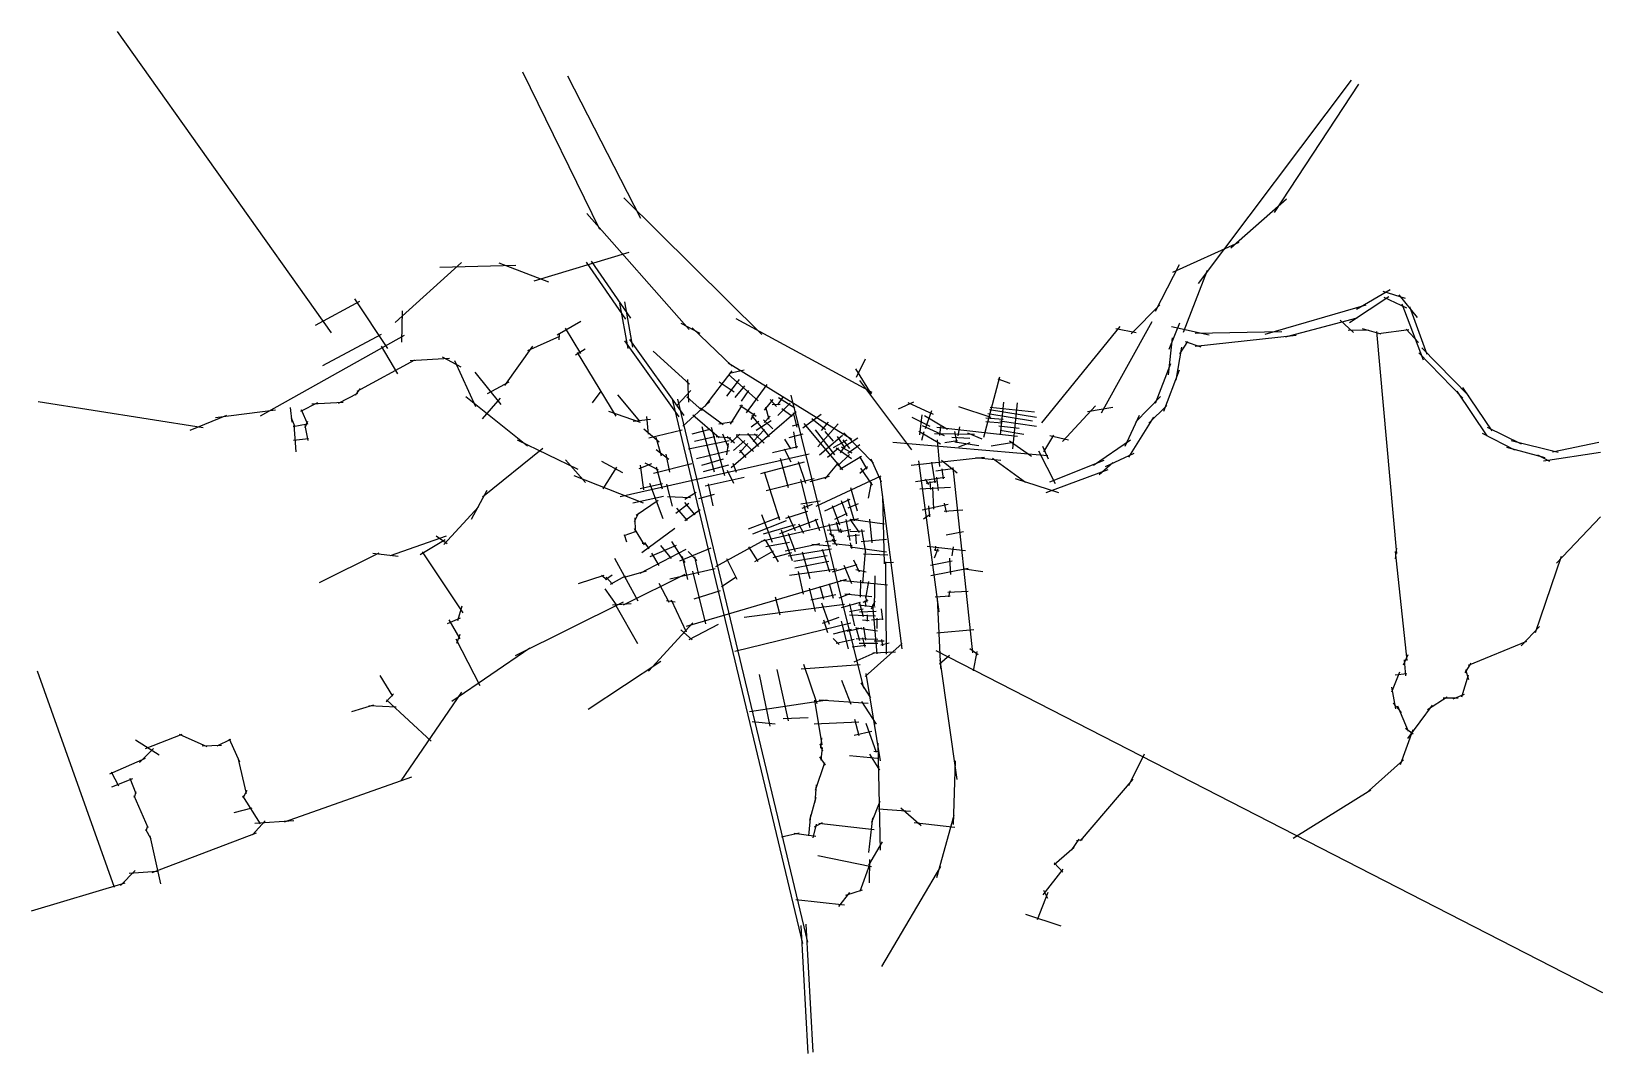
# Model space of a CAD drawing. Header units: metres. Extents: x 424 to 7745, y 977 to 5738.
import ezdxf

# ---------------------------------------------------------------- set-up
doc = ezdxf.new("R2010")
doc.units = ezdxf.units.M
doc.header["$MEASUREMENT"] = 0
doc.layers.add('路网', color=2, linetype='Continuous')

msp = doc.modelspace()

# ---------------------------------------------------------------- linework, layer by layer
at = {"layer": '路网'}
for p, q in [((823.8, 5738.2), (1820.7, 4333.4)), ((3072.5, 4815.2), (2714.3, 5549.1)), ((2922.6, 5531.5), (3261.5, 4868.8)), ((5862.8, 4563.5), (6575.3, 5511.9)), ((6216, 4895.3), (6608.7, 5493)), ((3184, 4963.1), (3828, 4326.5)), ((6012.9, 4729.8), (6271.7, 4957.8)), ((3489.4, 4349.9), (3012.5, 4890.7)), ((2767.4, 4577.1), (3210.1, 4710.1)), ((5743.1, 4616.2), (6051.6, 4755.8)), ((2118.4, 4382.8), (2427.9, 4662.2)), ((2327.7, 4639.8), (2680.7, 4648.8)), ((2601.4, 4660.8), (2833.2, 4571.1)), ((3009.6, 4662.9), (3192.4, 4397.4)), ((3032.8, 4668.7), (3215.6, 4403.2)), ((5662.4, 4435.7), (5773.4, 4652.3)), ((5791.6, 4336.5), (5903.9, 4625.4)), ((1747.7, 4369.6), (1955.1, 4481.6)), ((1929.7, 4492.5), (2083.3, 4260.5)), ((3163.9, 4473), (3202.4, 4261.8)), ((3187.1, 4478.8), (3225.6, 4267.6)), ((6565.6, 4382.7), (6748.2, 4504)), ((6598.3, 4444.8), (6754.7, 4535.8)), ((6721, 4528.8), (6825, 4496.2)), ((6724.9, 4500.2), (6830.7, 4450.7)), ((6795.3, 4511), (6880.4, 4405.2)), ((6809.4, 4469.1), (6909.4, 4208.1)), ((2149.8, 4290.2), (2152.8, 4436.6)), ((3707, 4401.4), (4340.3, 4058.5)), ((5548.4, 4329.3), (5682.6, 4464.4)), ((6172.6, 4328), (6642.8, 4464.6)), ((6267.4, 4315.8), (6601.5, 4404.1)), ((6522.1, 4393.3), (6583.8, 4336.1)), ((6844.9, 4457.5), (6926.1, 4235)), ((1491.4, 3947.5), (2162.9, 4324)), ((1781.9, 4181.9), (2055.6, 4327.4)), ((2737.1, 4252.5), (2886.3, 4319.3)), ((2874.2, 4325.5), (2984, 4389.1)), ((2883.6, 4332.2), (2882.3, 4302.2)), ((2984.9, 4238.2), (2912.7, 4356.4)), ((3540.2, 4331.8), (3451.4, 4377.9)), ((3688.6, 4178.9), (3502.3, 4356.9)), ((5132.5, 3914.4), (5497.7, 4364.4)), ((5410.3, 3961.4), (5646, 4387.5)), ((5477.5, 4354.9), (5571, 4336.3)), ((5724.9, 4258.1), (5775.4, 4380.9)), ((5736, 4363.7), (5912.2, 4325.1)), ((5845.9, 4332), (6249.8, 4340.9)), ((5846.5, 4272.2), (6317.9, 4322.6)), ((6559.9, 4346.2), (6654.3, 4348.7)), ((6624.1, 4355), (6712.4, 4330)), ((6786.8, 3306.7), (6693.4, 4339.8)), ((6701.5, 4330.5), (6842.4, 4349.3)), ((6830, 4351.8), (6887.5, 4288.9)), ((2054.5, 4272.3), (2129.9, 4143.1)), ((2758.2, 4272.5), (2628, 4088.4)), ((2959.8, 4232.4), (3003.7, 4259.7)), ((3188.2, 4297.5), (3441, 3943.5)), ((3211.4, 4303.3), (3464.2, 3949.3)), ((3321.1, 4248.9), (3490.3, 4095.7)), ((5722, 4139.1), (5741.1, 4311.4)), ((5757.7, 4113.1), (5785, 4267.2)), ((5775.3, 4236.9), (5812.4, 4293.3)), ((5799.6, 4293.3), (5873.7, 4268.4)), ((6902.4, 4263.7), (7120.2, 4043)), ((1942.6, 4063.2), (2210.2, 4208.9)), ((2189.5, 4204.7), (2372.8, 4216.2)), ((2337.9, 4222.7), (2424.5, 4175.5)), ((2495.3, 3989), (2397.5, 4203.6)), ((2967.4, 4242.7), (3146.5, 3946.5)), ((3670.5, 4193.8), (4247.3, 3838.4)), ((4309.2, 4211.4), (4267.4, 4126)), ((5662, 4005.8), (5733.5, 4191.4)), ((6889.3, 4240.7), (7093.2, 4029.2)), ((2489.8, 4150.2), (2611.4, 3999.9)), ((2549.5, 4051.7), (2651, 4106.4)), ((3481.7, 4116.7), (3485.6, 4011.7)), ((3564, 3992.5), (3689.5, 4157)), ((3629, 4106.3), (3698.5, 4059.8)), ((3664.1, 4038.5), (3723.4, 4116.1)), ((3671.9, 4140.6), (3810, 4018.1)), ((3676.9, 4146.8), (3745.5, 4161.7)), ((4264.6, 4166), (4337.4, 4047.8)), ((4282.6, 4111.7), (4524.1, 3788.4)), ((4862.4, 3848.6), (4936.7, 4128.8)), ((4926.4, 4119.7), (4982.4, 4099.4)), ((5700, 3969.7), (5772.9, 4161.6)), ((1855.1, 4006.5), (1945.5, 4053.7)), ((1934, 4044.4), (1957.3, 4074.2)), ((2448.2, 4038.3), (2736, 3808.1)), ((2526.5, 3933.1), (2609.2, 4029.4)), ((3038.7, 4007.4), (3078.4, 4061.9)), ((3155.4, 4045.7), (3257.1, 3922.7)), ((3433.9, 3999.2), (3497, 4065.2)), ((3477.9, 4035.5), (3548.8, 3973.1)), ((3703, 4033.2), (3748.3, 4088)), ((3732, 4015.3), (3767.1, 4066.3)), ((3756.5, 3961.2), (3853, 4092.8)), ((3901.3, 3998.3), (3925, 4033.1)), ((3905, 4033.6), (3981.1, 3984.6)), ((3963, 4044), (4301.4, 2678.9)), ((5570.5, 3919.8), (5684.8, 4037.9)), ((7066.1, 4062.6), (7206.2, 3854.4)), ((7091.8, 4079.2), (7228.7, 3877)), ((455.8, 4014.8), (1224.4, 3893.4)), ((1281.7, 3939), (1561.3, 3975.7)), ((1629.6, 3986.6), (1637.8, 3918.8)), ((1678.9, 3970), (1759.2, 4009)), ((1681, 3976.7), (1711.2, 3909.2)), ((1730.8, 4003.1), (1876.1, 4011.3)), ((3112.4, 3969.1), (3260.6, 3918.1)), ((4018.2, 1489.4), (3412.3, 4019)), ((4041.4, 1495.2), (3435.5, 4024.8)), ((3459.3, 3899.9), (3585.5, 4014.8)), ((3541.9, 3984.2), (3647.9, 3907.7)), ((3680.8, 3909.2), (3736.8, 3998.5)), ((3683.9, 3707.3), (3988.2, 3968.3)), ((3724.5, 3997.3), (3800.6, 3946)), ((3793.1, 3959.3), (3776.1, 3930.4)), ((3840.7, 3973.6), (3879.7, 4023.4)), ((3861.4, 3930.8), (3846.7, 3988.4)), ((3866.2, 4023.6), (3896.5, 3991.5)), ((3874.9, 3999.9), (3913.6, 4001.7)), ((3901.5, 3948.8), (3959.5, 4005.9)), ((3921, 3981.2), (3968.2, 3946.7)), ((3973.9, 3962), (3990.9, 3894.9)), ((4018.6, 3891.1), (4103.5, 3955.3)), ((4464.8, 3980.9), (4535, 4013.2)), ((4508.4, 4010.3), (4625.6, 3955.4)), ((4589.4, 3888.6), (4619.7, 3972)), ((4744.5, 3990.4), (4894.6, 3941.8)), ((4880, 3958.8), (5088.2, 3923.6)), ((4888.1, 3976.6), (5107.3, 3941.4)), ((4891.2, 3987.7), (5098.6, 3965.4)), ((4939.7, 3858.8), (4955.3, 4011.7)), ((4997.1, 3794.1), (5018.3, 4008.2)), ((5227.7, 3827.9), (5382, 3993.8)), ((5345.3, 3968), (5463.6, 3988)), ((5630.7, 3913.4), (5715.2, 3995.8)), ((1163.5, 3880.1), (1335.5, 3950.3)), ((1634.1, 3938.8), (1649.6, 3901.2)), ((1643.5, 3898.3), (1709, 3911)), ((1657.2, 3779.6), (1648.4, 3906.2)), ((1710.5, 3921.3), (1697.5, 3891.7)), ((1697.5, 3903.2), (1712.9, 3832.1)), ((3228, 3922.3), (3308.7, 3932.2)), ((3277.9, 3886.6), (3348.7, 3827.1)), ((3289.8, 3944.7), (3297.5, 3861.4)), ((3300.4, 3844.6), (3456.6, 3881.7)), ((3502.2, 3864), (3587.3, 3885.7)), ((3505.7, 3952.2), (3628.3, 3846)), ((3548.6, 3897.9), (3604.7, 3686.4)), ((3590.9, 3894.5), (3652.9, 3669.3)), ((3627.2, 3910), (3694.1, 3921.2)), ((3778.4, 3895.9), (3813.9, 3922.6)), ((3779, 3949), (3861.3, 3849.8)), ((3787.1, 3827.3), (3840.6, 3883.2)), ((3800.5, 3880.1), (3870.5, 3925.7)), ((3835.4, 3929.2), (3878.1, 3887.7)), ((3838.3, 3917.1), (3865.8, 3945.4)), ((3970.8, 3901.3), (4000.4, 3908.3)), ((4023, 3911.2), (4203, 3695.8)), ((4059.7, 3935.7), (4124, 3883.5)), ((4076.1, 3881.7), (4166.7, 3766.5)), ((4088.9, 3803), (4182.8, 3910.4)), ((4106.2, 3879.9), (4137.4, 3917.4)), ((4526.4, 3941.1), (4610.6, 3900.1)), ((4563.9, 3859.4), (4574.5, 3952.1)), ((4574.9, 3902.6), (4677.3, 3856.2)), ((4584.9, 3948.5), (4693, 3885.8)), ((4643.3, 3894.9), (5019.4, 3853)), ((4656.1, 3856.7), (4661.1, 3897.6)), ((4742.8, 3855.1), (4750.7, 3896.5)), ((4870.6, 3937.9), (4952.2, 3931.3)), ((4870.6, 3920.5), (4947.3, 3914.6)), ((4931.6, 3900.3), (5026.1, 3890.2)), ((4936.2, 3924.7), (5106.6, 3898.9)), ((4938.6, 3880.4), (5047.7, 3862.3)), ((5521, 3805.6), (5587.7, 3950.3)), ((5537.9, 3754.6), (5653.9, 3941.1)), ((7206.8, 3894.1), (7365.9, 3817.3)), ((1716, 3839.8), (1645.5, 3832.4)), ((2687.1, 3836.1), (2970.4, 3698.4)), ((3334, 3848.8), (3357.8, 3760.6)), ((3485.9, 3793.7), (3675.1, 3832.3)), ((3513, 3829.7), (3608.2, 3850.5)), ((3615.4, 3850.5), (3683.6, 3844.7)), ((3643.8, 3863.1), (3671.2, 3801.5)), ((3671.2, 3819.3), (3662.1, 3765.9)), ((3665.8, 3851.3), (3699.7, 3821.6)), ((3683.4, 3823.4), (3724.9, 3862.2)), ((3695.8, 3786.2), (3748.8, 3832.6)), ((3708.1, 3859.6), (3806.7, 3861.2)), ((3709.4, 3854.9), (3788.6, 3780.7)), ((3723.1, 3775.4), (3762.9, 3818.7)), ((3761.1, 3865.6), (3812, 3805.3)), ((3792.6, 3863.6), (3837.7, 3820.6)), ((3962, 3794.1), (3934, 3839.1)), ((3954.8, 3846.9), (4020.3, 3863.6)), ((3989.2, 3797.3), (3976.4, 3873.2)), ((4095.8, 3765.9), (4204.1, 3857)), ((4120.7, 3875.3), (4160.3, 3830.2)), ((4161.5, 3799.4), (4225.5, 3836)), ((4178.1, 3850.9), (4214.1, 3797.2)), ((4205.5, 3835.1), (4236.5, 3796.1)), ((4209.1, 3869), (4348, 3727.4)), ((4214.7, 3806.6), (4274.8, 3845.4)), ((4228.5, 3774.2), (4283.9, 3814.1)), ((4437.5, 3824.9), (5160.8, 3762.4)), ((4559.7, 3876.7), (4659.5, 3817.3)), ((4572.4, 3834.3), (4583.7, 3874.3)), ((4632, 3864.6), (4817.9, 3862.9)), ((4644.2, 3835.6), (4654.8, 3711.3)), ((4679.7, 3822.6), (4739.8, 3832.2)), ((4712.2, 3847.4), (4796.1, 3843.9)), ((4724.7, 3874.3), (4735.4, 3822.4)), ((4726.4, 3825.8), (4838.6, 3809.9)), ((4745.5, 3803.9), (4798.6, 3824)), ((4785.4, 3868.5), (4852, 3840.5)), ((4896.3, 3807.5), (4999.8, 3824.9)), ((5083.2, 3758.2), (4981.3, 3829)), ((5141.2, 3779.1), (5188.6, 3857.8)), ((5169.5, 3856.2), (5256.5, 3835.1)), ((5373.4, 3718.4), (5544.8, 3836.1)), ((7184, 3866.8), (7333.7, 3789.5)), ((7319.6, 3832.1), (7538.2, 3778.3)), ((7512.1, 3779.1), (7727.6, 3825.1)), ((2525.7, 3569.8), (2807.8, 3796.3)), ((2912.2, 3742.1), (3005.2, 3636.9)), ((3080.5, 3737), (3178.8, 3682.9)), ((3167.3, 3571.5), (4048.1, 3770.8)), ((3335.4, 3790.7), (3394.9, 3745.9)), ((3380.2, 3769), (3397, 3685.7)), ((3523.8, 3749.1), (3676.4, 3786.3)), ((3547.7, 3718.2), (3649, 3746.7)), ((3723.8, 3788), (3753, 3753.4)), ((3876.5, 3776.5), (3994.8, 3804.8)), ((3912.6, 3750.4), (3950.7, 3613.7)), ((3930.8, 3794.4), (3962.8, 3733.7)), ((3997.1, 3735.2), (4031.5, 3634.1)), ((4133, 3754.7), (4185.4, 3798.7)), ((4173.9, 3799.1), (4244.8, 3749.4)), ((4181, 3714.3), (4236.4, 3767)), ((4190.2, 3698.7), (4291.4, 3758.9)), ((4193.9, 3775.9), (4213.3, 3803.5)), ((4197.2, 3802.7), (4247.4, 3775.6)), ((4283.1, 3758.1), (4316.9, 3699.2)), ((4334.6, 3747.9), (4383.8, 3640.8)), ((4522.7, 3717.1), (4864.9, 3755.6)), ((4557.3, 3737.7), (4652.1, 3034.8)), ((4664.8, 3740.3), (4737, 3682.6)), ((4822.5, 3752.8), (4941, 3741.2)), ((4902.5, 3749.9), (5055.7, 3638.2)), ((5116.8, 3785.1), (5194.2, 3631.9)), ((5162.8, 3746.2), (5137.1, 3804.8)), ((5169.9, 3639.5), (5422, 3741.1)), ((5428, 3711.3), (5562, 3772.9)), ((7297.6, 3801.1), (7476.3, 3753.4)), ((7441.4, 3765.6), (7497.1, 3736.3)), ((7470.1, 3737.5), (7734.4, 3777.9)), ((2951.4, 3669.3), (3275.1, 3542.9)), ((3088.8, 3607.5), (3152.3, 3708.9)), ((3313, 3724.4), (3254.1, 3701.1)), ((3261.1, 3717.4), (3276.9, 3602.3)), ((3283.1, 3729.2), (3344.6, 3696.7)), ((3323.5, 3680.8), (3502.1, 3725.6)), ((3335.8, 3709.9), (3363.1, 3608)), ((3555.3, 3688.6), (3673.4, 3718.7)), ((3562.9, 3621.7), (3745.2, 3662.2)), ((3666.7, 3694.1), (3695.7, 3633.6)), ((3693, 3727.4), (3708.4, 3685.7)), ((3822.2, 3679.2), (4025.6, 3732.5)), ((3838.1, 3687.2), (3910.5, 3463)), ((4053, 3642.2), (4142.3, 3666.8)), ((4080.7, 3526.8), (4383.8, 3668.7)), ((4122, 3654), (4184.1, 3728.8)), ((4283.5, 3679.8), (4320.5, 3711.9)), ((4287.9, 3703.9), (4341.1, 3624.3)), ((4377.6, 3665.1), (4479.5, 2861.5)), ((4543.3, 3641.1), (4680.3, 3661.6)), ((4618, 3731.4), (4634.2, 3636.1)), ((4638.2, 3691.1), (4715.3, 3702.7)), ((4641.7, 3662.6), (4649.2, 3600.3)), ((4665.8, 3699.9), (4672.3, 3654.3)), ((4717, 3706.9), (4809.8, 2844.3)), ((5152.3, 3589.9), (5440.5, 3697.8)), ((5399.1, 3674.7), (5462.7, 3730.5)), ((2475.2, 3466), (2547.5, 3601.5)), ((3260.2, 3608.9), (3364.8, 3631.7)), ((3304.2, 3633.5), (3365.8, 3469)), ((3383.8, 3629.5), (3410.4, 3526.6)), ((3469.3, 3560), (3521.5, 3591.4)), ((3577.9, 3630.6), (3598.8, 3528.3)), ((3848.3, 3599.3), (4070.9, 3656.1)), ((4008.4, 3651.5), (4042.3, 3516.5)), ((4240.4, 3613.3), (4272.1, 3505.2)), ((4337.6, 3637.5), (4323.5, 3564.1)), ((4564.1, 3607.5), (4706.1, 3615.6)), ((4588.7, 3653.2), (4603.7, 3628.4)), ((4592.5, 3633.3), (4639.2, 3642.7)), ((4610.8, 3641.7), (4613.3, 3603.8)), ((4623.3, 3615.2), (4626.8, 3512.7)), ((5007.8, 3655.4), (5209.2, 3590.9)), ((2345.6, 3348.3), (2506.9, 3524.3)), ((3225.8, 3542.9), (3369.2, 3573.1)), ((3345, 3553.5), (3242.3, 3483.4)), ((3388, 3571.3), (3495.6, 3566.4)), ((3427.5, 3493.5), (3488.1, 3540.7)), ((3429.3, 3517.6), (3479.3, 3460.7)), ((3466.8, 3543.2), (3515, 3486.8)), ((3534.3, 3562.5), (3607.2, 3582.4)), ((4009.3, 3538.2), (4098.8, 3552.2)), ((4015.7, 3517), (4063.1, 3535.9)), ((4023.8, 3531.4), (4051.3, 3426.7)), ((4121.6, 3505.7), (4239.1, 3559.7)), ((4155.9, 3530.3), (4188.9, 3439.3)), ((4197.3, 3553.1), (4223.2, 3481)), ((4226.3, 3563.2), (4257.6, 3457.7)), ((4229, 3518.8), (4277.4, 3539.5)), ((4399.7, 3257.9), (4391.1, 3574.3)), ((4573.9, 3509), (4696.2, 3536.8)), ((4604.7, 3527.7), (4609.1, 3476.3)), ((4677.1, 3540.8), (4685.9, 3498.7)), ((3252.6, 3494.6), (3233.3, 3454.3)), ((3235.7, 3471.8), (3237.7, 3407.1)), ((3469.3, 3460.7), (3539.8, 3510.8)), ((3764.6, 3421.7), (3911.6, 3476.9)), ((3784.8, 3397.8), (3943.2, 3459.5)), ((3825.1, 3363.7), (4277.6, 3470)), ((3825.9, 3488.7), (3875.7, 3359.2)), ((3834.9, 3398.5), (3984, 3441.3)), ((3911.7, 3398.7), (4089.3, 3465.5)), ((3939.7, 3471.6), (4042.3, 3503.2)), ((3950.1, 3483.8), (3983.5, 3413.4)), ((3998, 3444.5), (4021.1, 3401.6)), ((4076.6, 3467.1), (4095.6, 3413.8)), ((4140.2, 3444), (4151.9, 3387.3)), ((4166.9, 3465.7), (4225.4, 3493.8)), ((4173.6, 3453.5), (4186.4, 3409.8)), ((4218.2, 3464.7), (4237, 3366.6)), ((4238.3, 3465.8), (4280.6, 3404.8)), ((4242.1, 3466.6), (4399.4, 3444.3)), ((4328.8, 3466.2), (4339.3, 3356.3)), ((4612.6, 3488.2), (4580.6, 3465.6)), ((4677.1, 3503.7), (4764, 3509)), ((7530, 3261), (7735.2, 3476.3)), ((2097.2, 3296.9), (2358.5, 3388.9)), ((2234.8, 3301.9), (2351.5, 3372.1)), ((2310, 3388.9), (2361.4, 3353.3)), ((3185.8, 3390.1), (3239.4, 3409.1)), ((3186.3, 3395), (3197.4, 3360.6)), ((3232.8, 3422.4), (3279.5, 3346.3)), ((3268.4, 3310.2), (3421.9, 3424.2)), ((3613.2, 3245.3), (3843.7, 3371.2)), ((3842.8, 3369.7), (3904.1, 3268.1)), ((3917, 3417), (3969.1, 3274.4)), ((3949.7, 3401.2), (3983.5, 3315.4)), ((4124.8, 3362.8), (4174.4, 3368)), ((4131.8, 3416.9), (4201.6, 3414.7)), ((4142.6, 3400), (4164.7, 3385.1)), ((4155.4, 3373.8), (4176.8, 3343)), ((4157, 3396.2), (4167.9, 3360.1)), ((4186.7, 3406.6), (4241.8, 3417.7)), ((4192.6, 3420.4), (4197.3, 3401.9)), ((4225, 3387.3), (4282.9, 3392.7)), ((4237.9, 3409.1), (4305.3, 3411.2)), ((4263.9, 3397), (4267.1, 3352)), ((4291.1, 3362.9), (4408.5, 3372.9)), ((4291.3, 3418), (4311, 3310.8)), ((4687, 3393.5), (4767, 3409.1)), ((1767, 3171.1), (2044.3, 3309.1)), ((2015.3, 3308.1), (2133.4, 3293.1)), ((2436.4, 3030.3), (2246, 3314.7)), ((3260.5, 3214.8), (3475.3, 3326.9)), ((3270.7, 3354.2), (3289.1, 3350.4)), ((3281.5, 3356.8), (3301.3, 3328.3)), ((3307.5, 3292), (3429.2, 3344.5)), ((3313.9, 3308.4), (3347, 3251.1)), ((3355.8, 3343.2), (3404.3, 3282.3)), ((3406.6, 3362.2), (3468.7, 3264.5)), ((3445.6, 3272.2), (3591.6, 3333.3)), ((3484.6, 3316), (3524.1, 3274.1)), ((3765, 3338), (3809.1, 3269.5)), ((3795.4, 3269.1), (3881.9, 3318.3)), ((3845.6, 3339.4), (3956.8, 3359.7)), ((3879.7, 3287.4), (3967.1, 3310.8)), ((3935.5, 3318.9), (4098.2, 3352.5)), ((3950.4, 3296.1), (4152.3, 3328.7)), ((3975.9, 3270.5), (4131.4, 3296.5)), ((4016, 3314.8), (4050.9, 3190.2)), ((4060.1, 3349.5), (4148.2, 3341.7)), ((4108.1, 3326.5), (4143.3, 3220.3)), ((4157.3, 3352.8), (4248.5, 3344)), ((4238.7, 3355.7), (4246, 3330.1)), ((4239.2, 3337.9), (4407.7, 3314.6)), ((4297.5, 3168.7), (4310.6, 3316)), ((4301.8, 3304.6), (4414.8, 3300.5)), ((4597.2, 3341), (4775.8, 3320.9)), ((4647.5, 3327.6), (4629.8, 3285.1)), ((4630.8, 3324.2), (4651.9, 3319)), ((4636.6, 3341.1), (4634.8, 3318.2)), ((4718.7, 3336.6), (4713.4, 3295.5)), ((6834.6, 2807.3), (6779.3, 3316.1)), ((6779.9, 3281.3), (6786.4, 3331)), ((7432.4, 2938.7), (7554.2, 3294.6)), ((3141.2, 3284.3), (3249.1, 3086.3)), ((3187.8, 3196.1), (3289.9, 3226)), ((3398.8, 3188.6), (3610.3, 3235.9)), ((3456.2, 3292.4), (3481.7, 3185.5)), ((3504.8, 3224), (3564.5, 2978.6)), ((3513, 3291.4), (3532.8, 3206.7)), ((3663.6, 3282.6), (3710.8, 3186.8)), ((3955.7, 3205.7), (4176.8, 3234.7)), ((3982, 3239.1), (4139.9, 3270.9)), ((3996.4, 3222.3), (4020.6, 3117.5)), ((4156.6, 3221.1), (4271.2, 3255.3)), ((4209.7, 3251.3), (4245.9, 3167)), ((4255.2, 3276), (4281.7, 3220.6)), ((4265.2, 3231.3), (4314.4, 3220.6)), ((4397.5, 3263.6), (4440.8, 3266.2)), ((4409.1, 2837.8), (4404.6, 3267.5)), ((4613.9, 3251.9), (4714.6, 3272.6)), ((4614.6, 3204.2), (4788.8, 3237.3)), ((4701.5, 3284), (4706.5, 3209.2)), ((4771.3, 3235.3), (4857.6, 3222.8)), ((2973.9, 3167.2), (3092.6, 3205.1)), ((3079.8, 3204.7), (3104.7, 3185.4)), ((3098.7, 3185.4), (3129.7, 3206.4)), ((3102.6, 3196.5), (3132, 3163.5)), ((3122.8, 3163.5), (3193, 3203)), ((3182.5, 3066.6), (3470.3, 3209.8)), ((3346.9, 3167.4), (3393.7, 3078.8)), ((3476.4, 2967.3), (4221.4, 3186.2)), ((3639.5, 3152.8), (3708.3, 3196.8)), ((4097.5, 3154.6), (4114.7, 3093.4)), ((4141.8, 3167.1), (4159.4, 3098.1)), ((4193, 3182.2), (4412.6, 3160.8)), ((4287, 3103.3), (4289.3, 3181.7)), ((4324.3, 3176.1), (4311, 3098.9)), ((4354.7, 3202.6), (4350.6, 3062.8)), ((2679.7, 2830.9), (3182.8, 3080.4)), ((3095.5, 3141.5), (3148.3, 3067.2)), ((3383.6, 3087.4), (3424.4, 3081.4)), ((3405.1, 3091.2), (3474.5, 2940.7)), ((3512.5, 3095.5), (3634.9, 3133.8)), ((3890.2, 3103.7), (3911.8, 3019.9)), ((4047.3, 3145.3), (4076.2, 3035.4)), ((4056.4, 3089.8), (4171.7, 3115.3)), ((4105.6, 3077), (4141.1, 2976.6)), ((4188, 3100), (4239.4, 3119.9)), ((4198, 3054.4), (4287.8, 3079)), ((4213.8, 3117.9), (4340.1, 3105.6)), ((4281.2, 3080.7), (4300.1, 3013.4)), ((4300, 3079.3), (4323.3, 3090)), ((4308.2, 3087.2), (4310, 3059.4)), ((4310.5, 3105.1), (4316.9, 3080)), ((4338.4, 3049), (4356.3, 3086)), ((4635.7, 3104), (4705.7, 3108.6)), ((4644.8, 3098.7), (4659.9, 2770.7)), ((4694.2, 3126.5), (4788.4, 3131.5)), ((4699.5, 3104.7), (4704.5, 3132.7)), ((2363, 2979.8), (2423.2, 3006.1)), ((2411.4, 2994.4), (2431.5, 3062.1)), ((3132.1, 3067.6), (3218.2, 3074)), ((3147.7, 3064.1), (3248.5, 2886.5)), ((3745.8, 3009.9), (4213.1, 3070.7)), ((4110.5, 2981.2), (4187.1, 3010.2)), ((4236.4, 3036.7), (4299.4, 3048)), ((4236.4, 3020), (4356.5, 3016.3)), ((4236.7, 3072.4), (4259.8, 2969.8)), ((4278.5, 3067.2), (4355.3, 3057.4)), ((4282.2, 3034.3), (4359.7, 3037)), ((4317.9, 3020.2), (4318.2, 2990.5)), ((4338.3, 2997), (4391.6, 3002.7)), ((4342.8, 3066.5), (4363.3, 2838.7)), ((4362.9, 3004.7), (4362.6, 2956.8)), ((4384.2, 3047.8), (4389.6, 2997.2)), ((2422.5, 2908.4), (2369.9, 2996.9)), ((2406.6, 2889), (2421.8, 2929.8)), ((3298.8, 2758.4), (3506.1, 2982.7)), ((3450.6, 2951.4), (3502.3, 2904.5)), ((3489.1, 2905), (3626.2, 2977)), ((3702.1, 2851.5), (4241.9, 2983.4)), ((4114.9, 2997.9), (4133.4, 2938.7)), ((4161.1, 2932.7), (4245.8, 2954.1)), ((4197.6, 2991.3), (4229.5, 2862.6)), ((4225, 2944.5), (4293.6, 2960)), ((4266.1, 2963.5), (4282.8, 2900.7)), ((4268.4, 2960.4), (4366.9, 2946.4)), ((4296.6, 2996.7), (4327.6, 2994.4)), ((4301.2, 2963.6), (4310, 2902.1)), ((4643.6, 2937), (4816, 2951.6)), ((7365, 2875.4), (7450.3, 2965.7)), ((2382.5, 2618.9), (2747.3, 2866.6)), ((2514.5, 2690.6), (2403.8, 2907)), ((4159.3, 2909.9), (4188.2, 2882.8)), ((4174.1, 2887.9), (4257.3, 2906.7)), ((4247.7, 2871.2), (4312.4, 2878.7)), ((4267.3, 2910), (4367.7, 2906.5)), ((4280.6, 2889.2), (4368.6, 2888.2)), ((4296.6, 2913.7), (4306.8, 2869.7)), ((4308.6, 2732.7), (4481.7, 2886.7)), ((4350.8, 2898.8), (4397.9, 2898.9)), ((4381.4, 2880.9), (4421, 2890.7)), ((4385.2, 2906.4), (4389.7, 2875.6)), ((4638.6, 2855.1), (7744.8, 1260.9)), ((4796.1, 2864.1), (4836, 2835.8)), ((7119.8, 2786.3), (7391.7, 2897.7)), ((3018.9, 2580.4), (3357.1, 2805)), ((4010.6, 2769.4), (4286.1, 2789.1)), ((4022.2, 2790.9), (4084.4, 2607.3)), ((4257, 2802.1), (4355.2, 2845.3)), ((4344.7, 2843.9), (4451, 2848.8)), ((4655, 2792.3), (4701.8, 2832.2)), ((4656.5, 2810.9), (4736.4, 2253.8)), ((4829.6, 2849.3), (4812.2, 2760)), ((6816.9, 2786.9), (6838.7, 2835.5)), ((6828.5, 2736.2), (6821.7, 2810.8)), ((7104.4, 2749.9), (7131.9, 2795.9)), ((812.1, 1749.7), (452.2, 2758.7)), ((2108.5, 2641.2), (2049.1, 2737.4)), ((3815.6, 2743.1), (3865.4, 2501.3)), ((3897.5, 2765.8), (3950.2, 2526.1)), ((4199.4, 2715.9), (4242.8, 2604.6)), ((4312.5, 2746.8), (4379.4, 2340.2)), ((6762.5, 2661.6), (6799.9, 2754.7)), ((6779.1, 2740.7), (6833.4, 2747.5)), ((7089.7, 2639.3), (7119.8, 2740.6)), ((7121.2, 2717.7), (7108.4, 2764.9)), ((2076.9, 2615.2), (2111.1, 2653.2)), ((2147, 2247.5), (2429, 2660.5)), ((4289, 2703.4), (4334.3, 2633.3)), ((6782.2, 2582.6), (6763.3, 2683.4)), ((6929.2, 2579.3), (7020.3, 2639.3)), ((7047.9, 2629.3), (7101.2, 2651.1)), ((1917.4, 2571), (2019.1, 2601.8)), ((1996.5, 2597.9), (2123.5, 2592)), ((2078.6, 2625.3), (2286.8, 2432.2)), ((3769.3, 2569.9), (4132.6, 2625.3)), ((4072.8, 2622.4), (4107.7, 2414.7)), ((4095.1, 2624.3), (4322.5, 2609.3)), ((4292.5, 2616.3), (4360.5, 2511.4)), ((6769, 2609.4), (6808.6, 2564.9)), ((6840.4, 2476.9), (6791.6, 2595.8)), ((6837.3, 2443.8), (6951.6, 2599.8)), ((7001.7, 2634.3), (7071.8, 2633.2)), ((3783.2, 2524.1), (3890.2, 2512.2)), ((3927.5, 2537.1), (4043.8, 2542.9)), ((4070.6, 2513), (4280.2, 2522.8)), ((4260, 2534), (4280.1, 2458.6)), ((4311.8, 2515.4), (4360.1, 2380.9)), ((6861.6, 2465), (6827.3, 2490.6)), ((908.7, 2439), (1020.1, 2369.1)), ((956.4, 2397.5), (1127, 2464.8)), ((1112.1, 2464.6), (1242.1, 2407.5)), ((1290.3, 2409.7), (1352.9, 2441.3)), ((1394.6, 2334.4), (1347.2, 2441.5)), ((4097.8, 2418.9), (4110.3, 2387.1)), ((4106.2, 2448.3), (4101.5, 2399.1)), ((4257.7, 2460.1), (4340.7, 2478.1)), ((4367.9, 2422.3), (4378.8, 1924)), ((6803.2, 2323.9), (6861.7, 2485.9)), ((789.3, 2279.9), (956.2, 2352.7)), ((927.6, 2332.6), (993.6, 2398.1)), ((1219.4, 2409.7), (1310, 2413.9)), ((1427, 2188.6), (1387, 2355.1)), ((4096.7, 2359.3), (4123.1, 2319.8)), ((4108.8, 2403.2), (4102.9, 2342.8)), ((4235.2, 2365.1), (4366.3, 2352.2)), ((4329.6, 2372.2), (4376.3, 2297.4)), ((4349.5, 2386.2), (4370.4, 2383.5)), ((5609.3, 2371.9), (5535.4, 2224.6)), ((6642.6, 2189.5), (6817.2, 2344.6)), ((796.2, 2289.4), (830.3, 2223.8)), ((4119.1, 2331.1), (4076.6, 2201.5)), ((4727.9, 2340.9), (4718.3, 2044.6)), ((798.8, 2219.2), (896.7, 2258.1)), ((883.4, 2259.6), (911.2, 2187.6)), ((910.7, 2196.5), (903, 2168.3)), ((1411.6, 2168.1), (1429.3, 2204)), ((1603.7, 2055.6), (2196.5, 2266.6)), ((4081.4, 2229.4), (4074.8, 2147.8)), ((5312.5, 1967.8), (5557, 2255)), ((6302.9, 1981), (6665, 2205.4)), ((901.2, 2178.2), (966.4, 2030.2)), ((1491.3, 2046.7), (1410, 2177.9)), ((4079.2, 2170.2), (4050.1, 2062.6)), ((4377.4, 2151.3), (4339.2, 2053)), ((1369.2, 2100.2), (1452.6, 2122.3)), ((1455, 1995), (1513.1, 2061.7)), ((1465.4, 2049.9), (1646.2, 2062.2)), ((4054.2, 2088.3), (4045.7, 1991.4)), ((4072.2, 2032.9), (4110.4, 2052.7)), ((4342.7, 2074.6), (4323.9, 1913.4)), ((4371.5, 2116.8), (4520.7, 2106.3)), ((4474.5, 2121.7), (4569.5, 2039)), ((4537.8, 2052.8), (4727, 2031.7)), ((4722.6, 2085.7), (4640.8, 1795.7)), ((956, 2021.5), (981.2, 1977)), ((965.2, 2036.3), (958.1, 2012.6)), ((976, 1991.3), (1025.7, 1768.1)), ((986.2, 1819.8), (1473.4, 2004.9)), ((3918.9, 1985.9), (4001.6, 2005.3)), ((3977.4, 2004.2), (4079.5, 1989.2)), ((4066.7, 1981.5), (4081.7, 2045)), ((4092.4, 2049.4), (4350.5, 2021.1)), ((4387.4, 1963.2), (4324.5, 1854)), ((5189.8, 1857.8), (5282.3, 1938.3)), ((5304.5, 1974.8), (5271, 1926.1)), ((5321.5, 1973.1), (5294.4, 1967.7)), ((4088.6, 1899), (4338.7, 1849)), ((4329.9, 1856.4), (4284.2, 1732.3)), ((4328.4, 1881.6), (4326.9, 1772.2)), ((4659.5, 1848.6), (4384.3, 1381.9)), ((5137.8, 1715.7), (5231.6, 1836.2)), ((5188.9, 1866.1), (5230.7, 1821.4)), ((424.3, 1642.3), (861.8, 1771.6)), ((838.7, 1759.1), (907.1, 1829.4)), ((880.1, 1816.9), (1009.4, 1826.3)), ((3986.1, 1694.6), (4212.8, 1669.8)), ((4185.5, 1662.4), (4237.6, 1727.8)), ((4219.2, 1714.4), (4296.6, 1739.2)), ((5159.7, 1727.7), (5110.9, 1599.5)), ((5140.5, 1738.7), (5159.2, 1701.4)), ((5055.6, 1625.8), (5220.6, 1571.6)), ((4043.1, 976.8), (4010.1, 1573.4)), ((4066.3, 982.6), (4033.3, 1579.2))]:
    msp.add_line(p, q, dxfattribs=at)

doc.saveas('drawing.dxf')
